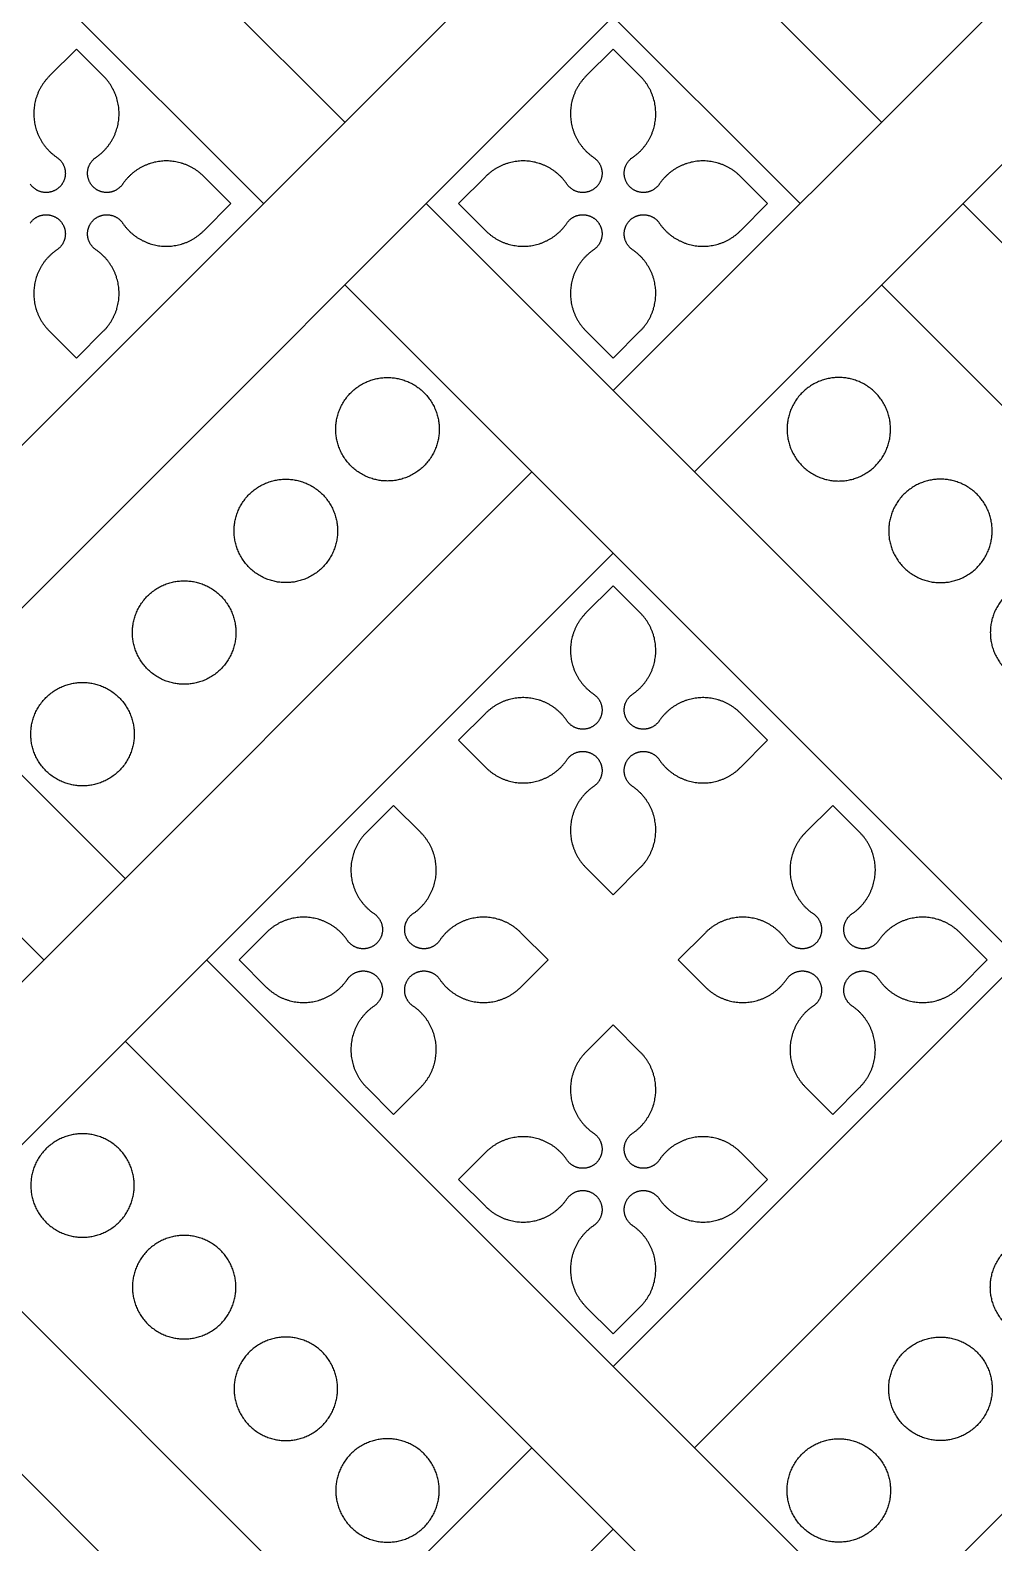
# Model space of a CAD drawing. Header units: millimetres. Extents: x -117 to 119, y -123 to 112.
# Drawn here: x -77.02 to -71.68, y 79.46 to 87.84 of the extents above; entities that cross this region are included whole.
import ezdxf

# ---------------------------------------------------------------- set-up
doc = ezdxf.new("R2010")
doc.units = ezdxf.units.MM
doc.header["$MEASUREMENT"] = 0
doc.layers.add('Layer 03', color=5, linetype='Continuous')

msp = doc.modelspace()

# ---------------------------------------------------------------- linework, layer by layer
at = {"layer": 'Layer 03'}
for p, q in [((-79.0127, 91.0687), (-75.2739, 87.3299)), ((-79.4632, 90.6183), (-75.7244, 86.8795)), ((-76.4902, 90.6183), (-72.7514, 86.8795)), ((-70.0486, 89.5822), (-73.7874, 85.8434)), ((-69.5981, 89.1318), (-73.337, 85.393)), ((-74.2379, 88.366), (-77.9767, 84.6272)), ((-73.7874, 87.9155), (-77.5262, 84.1767)), ((-76.7604, 87.7353), (-76.9109, 87.5849)), ((-76.61, 87.5849), (-76.7604, 87.7353)), ((-73.7874, 87.7353), (-73.9379, 87.5849)), ((-73.6369, 87.5849), (-73.7874, 87.7353)), ((-75.9046, 86.8795), (-76.0551, 87.03)), ((-74.4928, 87.03), (-74.6433, 86.8795)), ((-72.9315, 86.8795), (-73.082, 87.03)), ((-76.0551, 86.729), (-75.9046, 86.8795)), ((-74.8235, 86.8795), (-71.0847, 83.1407)), ((-74.6433, 86.8795), (-74.4928, 86.729)), ((-73.082, 86.729), (-72.9315, 86.8795)), ((-80.6794, 86.429), (-76.9406, 82.6902)), ((-75.2739, 86.429), (-71.5351, 82.6902)), ((-72.3009, 86.429), (-68.5621, 82.6902)), ((-76.9109, 86.1741), (-76.7604, 86.0236)), ((-76.7604, 86.0236), (-76.61, 86.1741)), ((-73.9379, 86.1741), (-73.7874, 86.0236)), ((-73.7874, 86.0236), (-73.6369, 86.1741)), ((-74.2379, 85.393), (-77.9767, 81.6541)), ((-73.7874, 84.9425), (-77.5262, 81.2037)), ((-73.7874, 84.7623), (-73.9379, 84.6118)), ((-73.6369, 84.6118), (-73.7874, 84.7623)), ((-70.0486, 84.1767), (-73.7874, 80.4379)), ((-74.4928, 84.0569), (-74.6433, 83.9064)), ((-72.9315, 83.9064), (-73.082, 84.0569)), ((-74.6433, 83.9064), (-74.4928, 83.756)), ((-73.082, 83.756), (-72.9315, 83.9064)), ((-69.5981, 83.7263), (-73.337, 79.9874)), ((-75.0037, 83.5461), (-75.1541, 83.3956)), ((-74.8532, 83.3956), (-75.0037, 83.5461)), ((-72.5712, 83.5461), (-72.7216, 83.3956)), ((-72.4207, 83.3956), (-72.5712, 83.5461)), ((-73.9379, 83.201), (-73.7874, 83.0506)), ((-73.7874, 83.0506), (-73.6369, 83.201)), ((-75.709, 82.8407), (-75.8595, 82.6902)), ((-74.1478, 82.6902), (-74.2983, 82.8407)), ((-73.2766, 82.8407), (-73.427, 82.6902)), ((-71.7153, 82.6902), (-71.8658, 82.8407)), ((-79.0127, 82.6902), (-75.2739, 78.9514)), ((-75.8595, 82.6902), (-75.709, 82.5397)), ((-74.2983, 82.5397), (-74.1478, 82.6902)), ((-73.427, 82.6902), (-73.2766, 82.5397)), ((-71.8658, 82.5397), (-71.7153, 82.6902)), ((-73.7874, 82.3298), (-73.9379, 82.1794)), ((-73.6369, 82.1794), (-73.7874, 82.3298)), ((-79.4632, 82.2397), (-75.7244, 78.5009)), ((-76.4902, 82.2397), (-72.7514, 78.5009)), ((-75.1541, 81.9848), (-75.0037, 81.8343)), ((-75.0037, 81.8343), (-74.8532, 81.9848)), ((-72.7216, 81.9848), (-72.5712, 81.8343)), ((-72.5712, 81.8343), (-72.4207, 81.9848)), ((-74.4928, 81.6244), (-74.6433, 81.474)), ((-72.9315, 81.474), (-73.082, 81.6244)), ((-74.6433, 81.474), (-74.4928, 81.3235)), ((-73.082, 81.3235), (-72.9315, 81.474)), ((-70.0486, 81.2037), (-73.7874, 77.4649)), ((-73.9379, 80.7686), (-73.7874, 80.6181)), ((-73.7874, 80.6181), (-73.6369, 80.7686)), ((-74.2379, 79.9874), (-77.9767, 76.2486)), ((-73.7874, 79.537), (-77.5262, 75.7982))]:
    msp.add_line(p, q, dxfattribs=at)
for points in [[(-76.0397, 91.0687), (-72.3009, 87.3299)], [(-80.229, 86.8795), (-76.4902, 83.1407)], [(-71.8504, 86.8795), (-68.1116, 83.1407)], [(-76.0397, 82.6902), (-72.3009, 78.9514)]]:
    msp.add_lwpolyline(points, dxfattribs=at)
for points, weights, knots in [([(-76.9109, 87.5849), (-77.0084, 87.4874), (-76.9955, 87.3501), (-76.9825, 87.2129), (-76.8685, 87.1354)], [1, 0.904863889332, 1, 0.904863889332, 1], [54.685112, 54.685112, 54.685112, 55.494117, 55.494117, 56.303123, 56.303123, 56.303123]), ([(-76.6524, 87.1354), (-76.5384, 87.2129), (-76.5254, 87.3501), (-76.5125, 87.4874), (-76.61, 87.5849)], [0.999999954636, 0.904863912014, 1, 0.904863889332, 1], [51.730874, 51.730874, 51.730874, 52.53988, 52.53988, 53.348885, 53.348885, 53.348885]), ([(-73.9379, 87.5849), (-74.0354, 87.4874), (-74.0224, 87.3501), (-74.0095, 87.2129), (-73.8955, 87.1354)], [1, 0.904863889332, 1, 0.904863889332, 1], [31.693684, 31.693684, 31.693684, 32.50269, 32.50269, 33.311695, 33.311695, 33.311695]), ([(-73.6793, 87.1354), (-73.5654, 87.2129), (-73.5524, 87.3501), (-73.5395, 87.4874), (-73.6369, 87.5849)], [1, 0.904863889332, 1, 0.904863889332, 1], [28.739447, 28.739447, 28.739447, 29.548452, 29.548452, 30.357457, 30.357457, 30.357457]), ([(-76.8685, 87.1354), (-76.8271, 87.1072), (-76.8224, 87.0574), (-76.8177, 87.0075), (-76.8531, 86.9721), (-76.8885, 86.9367), (-76.9383, 86.9414), (-76.9882, 86.9461), (-77.0163, 86.9875)], [1, 0.904841645654, 1, 0.904841645654, 1, 0.904841645654, 1, 0.904841645654, 1], [56.303123, 56.303123, 56.303123, 56.596985, 56.596985, 56.890846, 56.890846, 57.184708, 57.184708, 57.47857, 57.47857, 57.47857]), ([(-76.5045, 86.9875), (-76.5327, 86.9461), (-76.5826, 86.9414), (-76.6324, 86.9367), (-76.6678, 86.9721), (-76.7032, 87.0075), (-76.6985, 87.0574), (-76.6938, 87.1072), (-76.6524, 87.1354)], [1, 0.904841645653, 1, 0.904841645653, 1, 0.904841645653, 1, 0.904841668341, 0.999999954625], [50.555428, 50.555428, 50.555428, 50.849289, 50.849289, 51.143151, 51.143151, 51.437013, 51.437013, 51.730874, 51.730874, 51.730874]), ([(-76.0551, 87.03), (-76.1525, 87.1274), (-76.2898, 87.1145), (-76.427, 87.1015), (-76.5045, 86.9875)], [0.999999954631, 0.904854553452, 1, 0.904854530768, 1], [48.937255, 48.937255, 48.937255, 49.746341, 49.746341, 50.555428, 50.555428, 50.555428]), ([(-74.0433, 86.9875), (-74.1208, 87.1015), (-74.2581, 87.1145), (-74.3953, 87.1274), (-74.4928, 87.03)], [1, 0.904854530768, 1, 0.904854530768, 1], [34.487142, 34.487142, 34.487142, 35.296228, 35.296228, 36.105314, 36.105314, 36.105314]), ([(-73.8955, 87.1354), (-73.8541, 87.1072), (-73.8493, 87.0574), (-73.8446, 87.0075), (-73.88, 86.9721), (-73.9154, 86.9367), (-73.9653, 86.9414), (-74.0151, 86.9461), (-74.0433, 86.9875)], [1, 0.904841645653, 1, 0.904841645653, 1, 0.904841645653, 1, 0.904841645653, 1], [33.311695, 33.311695, 33.311695, 33.605557, 33.605557, 33.899418, 33.899418, 34.19328, 34.19328, 34.487142, 34.487142, 34.487142]), ([(-73.5315, 86.9875), (-73.5597, 86.9461), (-73.6095, 86.9414), (-73.6594, 86.9367), (-73.6948, 86.9721), (-73.7302, 87.0075), (-73.7255, 87.0574), (-73.7208, 87.1072), (-73.6793, 87.1354)], [1, 0.904841645653, 1, 0.904841645653, 1, 0.904841645653, 1, 0.904841645653, 1], [27.564, 27.564, 27.564, 27.857861, 27.857861, 28.151723, 28.151723, 28.445585, 28.445585, 28.739447, 28.739447, 28.739447]), ([(-73.082, 87.03), (-73.1795, 87.1274), (-73.3167, 87.1145), (-73.454, 87.1015), (-73.5315, 86.9875)], [1, 0.904854530768, 1, 0.904854530768, 1], [25.945827, 25.945827, 25.945827, 26.754913, 26.754913, 27.564, 27.564, 27.564]), ([(-77.0163, 86.7714), (-76.9882, 86.8128), (-76.9383, 86.8175), (-76.8885, 86.8222), (-76.8531, 86.7868), (-76.8177, 86.7514), (-76.8224, 86.7016), (-76.8271, 86.6517), (-76.8685, 86.6236)], [0.999999954625, 0.904841668341, 1, 0.904841645653, 1, 0.904841645653, 1, 0.904841645653, 1], [62.051142, 62.051142, 62.051142, 62.345003, 62.345003, 62.638865, 62.638865, 62.932727, 62.932727, 63.226588, 63.226588, 63.226588]), ([(-76.6524, 86.6236), (-76.6938, 86.6517), (-76.6985, 86.7016), (-76.7032, 86.7514), (-76.6678, 86.7868), (-76.6324, 86.8222), (-76.5826, 86.8175), (-76.5327, 86.8128), (-76.5045, 86.7714)], [1, 0.904841645653, 1, 0.904841645653, 1, 0.904841645653, 1, 0.904841645653, 1], [44.807409, 44.807409, 44.807409, 45.101271, 45.101271, 45.395132, 45.395132, 45.688994, 45.688994, 45.982856, 45.982856, 45.982856]), ([(-74.0433, 86.7714), (-74.0151, 86.8128), (-73.9653, 86.8175), (-73.9154, 86.8222), (-73.88, 86.7868), (-73.8446, 86.7514), (-73.8493, 86.7016), (-73.8541, 86.6517), (-73.8955, 86.6236)], [1, 0.904841645654, 1, 0.904841645654, 1, 0.904841645654, 1, 0.904841645654, 1], [39.059714, 39.059714, 39.059714, 39.353575, 39.353575, 39.647437, 39.647437, 39.941299, 39.941299, 40.235161, 40.235161, 40.235161]), ([(-73.6793, 86.6236), (-73.7208, 86.6517), (-73.7255, 86.7016), (-73.7302, 86.7514), (-73.6948, 86.7868), (-73.6594, 86.8222), (-73.6095, 86.8175), (-73.5597, 86.8128), (-73.5315, 86.7714)], [1, 0.904841645653, 1, 0.904841645653, 1, 0.904841645653, 1, 0.904841645653, 1], [21.815981, 21.815981, 21.815981, 22.109843, 22.109843, 22.403704, 22.403704, 22.697566, 22.697566, 22.991428, 22.991428, 22.991428]), ([(-76.5045, 86.7714), (-76.427, 86.6574), (-76.2898, 86.6445), (-76.1525, 86.6315), (-76.0551, 86.729)], [1, 0.904854530768, 1, 0.904854530768, 1], [45.982856, 45.982856, 45.982856, 46.791942, 46.791942, 47.601028, 47.601028, 47.601028]), ([(-74.4928, 86.729), (-74.3953, 86.6315), (-74.2581, 86.6445), (-74.1208, 86.6574), (-74.0433, 86.7714)], [1, 0.904854530768, 1, 0.904854530768, 1], [37.441541, 37.441541, 37.441541, 38.250627, 38.250627, 39.059714, 39.059714, 39.059714]), ([(-73.5315, 86.7714), (-73.454, 86.6574), (-73.3167, 86.6445), (-73.1795, 86.6315), (-73.082, 86.729)], [1, 0.904854530768, 1, 0.904854530768, 1], [22.991428, 22.991428, 22.991428, 23.800514, 23.800514, 24.6096, 24.6096, 24.6096]), ([(-76.8685, 86.6236), (-76.9825, 86.546), (-76.9955, 86.4088), (-77.0084, 86.2716), (-76.9109, 86.1741)], [1, 0.904863889332, 1, 0.904863889332, 1], [40.235161, 40.235161, 40.235161, 41.044166, 41.044166, 41.853171, 41.853171, 41.853171]), ([(-76.61, 86.1741), (-76.5125, 86.2716), (-76.5254, 86.4088), (-76.5384, 86.546), (-76.6524, 86.6236)], [1, 0.904863889332, 1, 0.904863889332, 1], [43.189398, 43.189398, 43.189398, 43.998403, 43.998403, 44.807409, 44.807409, 44.807409]), ([(-73.8955, 86.6236), (-74.0095, 86.546), (-74.0224, 86.4088), (-74.0354, 86.2716), (-73.9379, 86.1741)], [1, 0.904863889332, 1, 0.904863889332, 1], [40.235161, 40.235161, 40.235161, 41.044166, 41.044166, 41.853171, 41.853171, 41.853171]), ([(-73.6369, 86.1741), (-73.5395, 86.2716), (-73.5524, 86.4088), (-73.5654, 86.546), (-73.6793, 86.6236)], [1, 0.904863889332, 1, 0.904863889332, 1], [20.19797, 20.19797, 20.19797, 21.006976, 21.006976, 21.815981, 21.815981, 21.815981]), ([(-74.7508, 85.6294), (-74.7508, 85.9161), (-75.0374, 85.9161), (-75.3241, 85.9161), (-75.3241, 85.6294), (-75.3241, 85.3428), (-75.0374, 85.3428), (-74.7508, 85.3428), (-74.7508, 85.6294)], [1, 0.707106781187, 1, 0.707106781187, 1, 0.707106781187, 1, 0.707106781187, 1], [0, 0, 0, 1.413717, 1.413717, 2.827433, 2.827433, 4.24115, 4.24115, 5.654867, 5.654867, 5.654867]), ([(-72.8241, 85.6294), (-72.8241, 85.9161), (-72.5374, 85.9161), (-72.2507, 85.9161), (-72.2507, 85.6294), (-72.2507, 85.3428), (-72.5374, 85.3428), (-72.8241, 85.3428), (-72.8241, 85.6294)], [1, 0.707106781187, 1, 0.707106781187, 1, 0.707106781187, 1, 0.707106781187, 1], [0, 0, 0, 1.413717, 1.413717, 2.827433, 2.827433, 4.24115, 4.24115, 5.654867, 5.654867, 5.654867]), ([(-75.3138, 85.0664), (-75.3138, 85.353), (-75.6005, 85.353), (-75.8872, 85.353), (-75.8872, 85.0664), (-75.8872, 84.7797), (-75.6005, 84.7797), (-75.3138, 84.7797), (-75.3138, 85.0664)], [1, 0.707106781187, 1, 0.707106781187, 1, 0.707106781187, 1, 0.707106781187, 1], [0, 0, 0, 1.413717, 1.413717, 2.827433, 2.827433, 4.24115, 4.24115, 5.654867, 5.654867, 5.654867]), ([(-72.261, 85.0664), (-72.261, 85.353), (-71.9743, 85.353), (-71.6876, 85.353), (-71.6876, 85.0664), (-71.6876, 84.7797), (-71.9743, 84.7797), (-72.261, 84.7797), (-72.261, 85.0664)], [1, 0.707106781187, 1, 0.707106781187, 1, 0.707106781187, 1, 0.707106781187, 1], [0, 0, 0, 1.413717, 1.413717, 2.827433, 2.827433, 4.24115, 4.24115, 5.654867, 5.654867, 5.654867]), ([(-75.8769, 84.5033), (-75.8769, 84.79), (-76.1636, 84.79), (-76.4503, 84.79), (-76.4503, 84.5033), (-76.4503, 84.2166), (-76.1636, 84.2166), (-75.8769, 84.2166), (-75.8769, 84.5033)], [1, 0.707106781187, 1, 0.707106781187, 1, 0.707106781187, 1, 0.707106781187, 1], [0, 0, 0, 1.413717, 1.413717, 2.827433, 2.827433, 4.24115, 4.24115, 5.654867, 5.654867, 5.654867]), ([(-71.6979, 84.5033), (-71.6979, 84.79), (-71.4112, 84.79), (-71.1246, 84.79), (-71.1246, 84.5033), (-71.1246, 84.2166), (-71.4112, 84.2166), (-71.6979, 84.2166), (-71.6979, 84.5033)], [1, 0.707106781187, 1, 0.707106781187, 1, 0.707106781187, 1, 0.707106781187, 1], [0, 0, 0, 1.413717, 1.413717, 2.827433, 2.827433, 4.24115, 4.24115, 5.654867, 5.654867, 5.654867]), ([(-73.9379, 84.6118), (-74.0354, 84.5144), (-74.0224, 84.3771), (-74.0095, 84.2399), (-73.8955, 84.1624)], [1, 0.904863889332, 1, 0.904863912014, 0.999999954636], [54.685112, 54.685112, 54.685112, 55.494117, 55.494117, 56.303123, 56.303123, 56.303123]), ([(-73.6793, 84.1624), (-73.5654, 84.2399), (-73.5524, 84.3771), (-73.5395, 84.5144), (-73.6369, 84.6118)], [0.999999954636, 0.904863912014, 1, 0.904863889332, 1], [51.730874, 51.730874, 51.730874, 52.53988, 52.53988, 53.348885, 53.348885, 53.348885]), ([(-76.44, 83.9402), (-76.44, 84.2269), (-76.7267, 84.2269), (-77.0133, 84.2269), (-77.0133, 83.9402), (-77.0133, 83.6536), (-76.7267, 83.6536), (-76.44, 83.6536), (-76.44, 83.9402)], [1, 0.707106781187, 1, 0.707106781187, 1, 0.707106781187, 1, 0.707106781187, 1], [0, 0, 0, 1.413717, 1.413717, 2.827433, 2.827433, 4.24115, 4.24115, 5.654867, 5.654867, 5.654867]), ([(-74.0433, 84.0145), (-74.1208, 84.1285), (-74.2581, 84.1414), (-74.3953, 84.1544), (-74.4928, 84.0569)], [1, 0.904854530768, 1, 0.904854530768, 1], [57.47857, 57.47857, 57.47857, 58.287656, 58.287656, 59.096742, 59.096742, 59.096742]), ([(-73.8955, 84.1624), (-73.8541, 84.1342), (-73.8493, 84.0844), (-73.8446, 84.0345), (-73.88, 83.9991), (-73.9154, 83.9637), (-73.9653, 83.9684), (-74.0151, 83.9731), (-74.0433, 84.0145)], [0.999999954625, 0.904841668341, 1, 0.904841645654, 1, 0.904841645654, 1, 0.904841645654, 1], [56.303123, 56.303123, 56.303123, 56.596984, 56.596984, 56.890846, 56.890846, 57.184708, 57.184708, 57.47857, 57.47857, 57.47857]), ([(-73.5315, 84.0145), (-73.5597, 83.9731), (-73.6095, 83.9684), (-73.6594, 83.9637), (-73.6948, 83.9991), (-73.7302, 84.0345), (-73.7255, 84.0844), (-73.7208, 84.1342), (-73.6793, 84.1624)], [0.999999954625, 0.904841668341, 1, 0.904841645653, 1, 0.904841645653, 1, 0.904841668341, 0.999999954625], [50.555428, 50.555428, 50.555428, 50.849289, 50.849289, 51.143151, 51.143151, 51.437013, 51.437013, 51.730874, 51.730874, 51.730874]), ([(-73.082, 84.0569), (-73.1795, 84.1544), (-73.3167, 84.1414), (-73.454, 84.1285), (-73.5315, 84.0145)], [1, 0.904854530768, 1, 0.904854553452, 0.999999954631], [48.937255, 48.937255, 48.937255, 49.746341, 49.746341, 50.555428, 50.555428, 50.555428]), ([(-74.4928, 83.756), (-74.3953, 83.6585), (-74.2581, 83.6714), (-74.1208, 83.6844), (-74.0433, 83.7984)], [1, 0.904854530768, 1, 0.904854530768, 1], [60.432969, 60.432969, 60.432969, 61.242055, 61.242055, 62.051142, 62.051142, 62.051142]), ([(-74.0433, 83.7984), (-74.0151, 83.8398), (-73.9653, 83.8445), (-73.9154, 83.8492), (-73.88, 83.8138), (-73.8446, 83.7784), (-73.8493, 83.7285), (-73.8541, 83.6787), (-73.8955, 83.6505)], [1, 0.904841645653, 1, 0.904841645653, 1, 0.904841645653, 1, 0.904841668341, 0.999999954625], [62.051142, 62.051142, 62.051142, 62.345003, 62.345003, 62.638865, 62.638865, 62.932727, 62.932727, 63.226588, 63.226588, 63.226588]), ([(-73.6793, 83.6505), (-73.7208, 83.6787), (-73.7255, 83.7285), (-73.7302, 83.7784), (-73.6948, 83.8138), (-73.6594, 83.8492), (-73.6095, 83.8445), (-73.5597, 83.8398), (-73.5315, 83.7984)], [0.999999954625, 0.904841668341, 1, 0.904841645653, 1, 0.904841645653, 1, 0.904841645653, 1], [44.807409, 44.807409, 44.807409, 45.101271, 45.101271, 45.395132, 45.395132, 45.688994, 45.688994, 45.982856, 45.982856, 45.982856]), ([(-73.5315, 83.7984), (-73.454, 83.6844), (-73.3167, 83.6714), (-73.1795, 83.6585), (-73.082, 83.756)], [1, 0.904854530768, 1, 0.904854553452, 0.999999954631], [45.982856, 45.982856, 45.982856, 46.791942, 46.791942, 47.601028, 47.601028, 47.601028]), ([(-73.8955, 83.6505), (-74.0095, 83.573), (-74.0224, 83.4358), (-74.0354, 83.2985), (-73.9379, 83.201)], [0.999999954636, 0.904863912014, 1, 0.904863889332, 1], [40.235161, 40.235161, 40.235161, 41.044166, 41.044166, 41.853171, 41.853171, 41.853171]), ([(-73.6369, 83.201), (-73.5395, 83.2985), (-73.5524, 83.4358), (-73.5654, 83.573), (-73.6793, 83.6505)], [1, 0.904863889332, 1, 0.904863912014, 0.999999954636], [43.189398, 43.189398, 43.189398, 43.998404, 43.998404, 44.807409, 44.807409, 44.807409]), ([(-75.1541, 83.3956), (-75.2516, 83.2981), (-75.2387, 83.1609), (-75.2257, 83.0236), (-75.1117, 82.9461)], [1, 0.904863889332, 1, 0.904863912014, 0.999999954636], [54.685112, 54.685112, 54.685112, 55.494117, 55.494117, 56.303123, 56.303123, 56.303123]), ([(-74.8956, 82.9461), (-74.7816, 83.0236), (-74.7686, 83.1609), (-74.7557, 83.2981), (-74.8532, 83.3956)], [1, 0.904863889332, 1, 0.904863912014, 0.999999954636], [51.730874, 51.730874, 51.730874, 52.53988, 52.53988, 53.348885, 53.348885, 53.348885]), ([(-72.7216, 83.3956), (-72.8191, 83.2981), (-72.8062, 83.1609), (-72.7932, 83.0236), (-72.6792, 82.9461)], [1, 0.904863889332, 1, 0.904863889332, 1], [54.685112, 54.685112, 54.685112, 55.494117, 55.494117, 56.303123, 56.303123, 56.303123]), ([(-72.4631, 82.9461), (-72.3491, 83.0236), (-72.3362, 83.1609), (-72.3232, 83.2981), (-72.4207, 83.3956)], [0.999999954636, 0.904863912014, 1, 0.904863889332, 1], [51.730874, 51.730874, 51.730874, 52.53988, 52.53988, 53.348885, 53.348885, 53.348885]), ([(-75.2595, 82.7982), (-75.3371, 82.9122), (-75.4743, 82.9252), (-75.6116, 82.9382), (-75.709, 82.8407)], [1, 0.904854530768, 1, 0.904854553452, 0.999999954631], [57.47857, 57.47857, 57.47857, 58.287656, 58.287656, 59.096742, 59.096742, 59.096742]), ([(-75.1117, 82.9461), (-75.0703, 82.918), (-75.0656, 82.8681), (-75.0609, 82.8183), (-75.0963, 82.7828), (-75.1317, 82.7474), (-75.1815, 82.7521), (-75.2314, 82.7568), (-75.2595, 82.7982)], [0.999999954625, 0.904841668341, 1, 0.904841645654, 1, 0.904841645654, 1, 0.904841645654, 1], [56.303123, 56.303123, 56.303123, 56.596984, 56.596984, 56.890846, 56.890846, 57.184708, 57.184708, 57.47857, 57.47857, 57.47857]), ([(-74.7478, 82.7982), (-74.7759, 82.7568), (-74.8258, 82.7521), (-74.8756, 82.7474), (-74.911, 82.7828), (-74.9464, 82.8183), (-74.9417, 82.8681), (-74.937, 82.918), (-74.8956, 82.9461)], [0.999999954625, 0.904841668341, 1, 0.904841645653, 1, 0.904841645653, 1, 0.904841645653, 1], [50.555428, 50.555428, 50.555428, 50.849289, 50.849289, 51.143151, 51.143151, 51.437013, 51.437013, 51.730874, 51.730874, 51.730874]), ([(-74.2983, 82.8407), (-74.3957, 82.9382), (-74.533, 82.9252), (-74.6702, 82.9122), (-74.7478, 82.7982)], [1, 0.904854530768, 1, 0.904854553452, 0.999999954631], [48.937255, 48.937255, 48.937255, 49.746341, 49.746341, 50.555428, 50.555428, 50.555428]), ([(-72.8271, 82.7982), (-72.9046, 82.9122), (-73.0418, 82.9252), (-73.1791, 82.9382), (-73.2766, 82.8407)], [1, 0.904854530768, 1, 0.904854553452, 0.999999954631], [57.47857, 57.47857, 57.47857, 58.287656, 58.287656, 59.096742, 59.096742, 59.096742]), ([(-72.6792, 82.9461), (-72.6378, 82.918), (-72.6331, 82.8681), (-72.6284, 82.8183), (-72.6638, 82.7828), (-72.6992, 82.7474), (-72.7491, 82.7521), (-72.7989, 82.7568), (-72.8271, 82.7982)], [1, 0.904841645654, 1, 0.904841645654, 1, 0.904841645654, 1, 0.904841645654, 1], [56.303123, 56.303123, 56.303123, 56.596985, 56.596985, 56.890846, 56.890846, 57.184708, 57.184708, 57.47857, 57.47857, 57.47857]), ([(-72.3153, 82.7982), (-72.3434, 82.7568), (-72.3933, 82.7521), (-72.4431, 82.7474), (-72.4785, 82.7828), (-72.5139, 82.8183), (-72.5092, 82.8681), (-72.5045, 82.918), (-72.4631, 82.9461)], [1, 0.904841645653, 1, 0.904841645653, 1, 0.904841645653, 1, 0.904841668341, 0.999999954625], [50.555428, 50.555428, 50.555428, 50.849289, 50.849289, 51.143151, 51.143151, 51.437013, 51.437013, 51.730874, 51.730874, 51.730874]), ([(-71.8658, 82.8407), (-71.9633, 82.9382), (-72.1005, 82.9252), (-72.2378, 82.9122), (-72.3153, 82.7982)], [0.999999954631, 0.904854553452, 1, 0.904854530768, 1], [48.937255, 48.937255, 48.937255, 49.746341, 49.746341, 50.555428, 50.555428, 50.555428]), ([(-75.2595, 82.5822), (-75.2314, 82.6236), (-75.1815, 82.6283), (-75.1317, 82.633), (-75.0963, 82.5976), (-75.0609, 82.5621), (-75.0656, 82.5123), (-75.0703, 82.4624), (-75.1117, 82.4343)], [1, 0.904841645654, 1, 0.904841645654, 1, 0.904841645654, 1, 0.904841645654, 1], [62.051142, 62.051142, 62.051142, 62.345003, 62.345003, 62.638865, 62.638865, 62.932727, 62.932727, 63.226588, 63.226588, 63.226588]), ([(-74.8956, 82.4343), (-74.937, 82.4624), (-74.9417, 82.5123), (-74.9464, 82.5621), (-74.911, 82.5976), (-74.8756, 82.633), (-74.8258, 82.6283), (-74.7759, 82.6236), (-74.7478, 82.5822)], [1, 0.904841645653, 1, 0.904841645653, 1, 0.904841645653, 1, 0.904841645653, 1], [44.807409, 44.807409, 44.807409, 45.101271, 45.101271, 45.395132, 45.395132, 45.688994, 45.688994, 45.982856, 45.982856, 45.982856]), ([(-72.8271, 82.5822), (-72.7989, 82.6236), (-72.7491, 82.6283), (-72.6992, 82.633), (-72.6638, 82.5976), (-72.6284, 82.5621), (-72.6331, 82.5123), (-72.6378, 82.4624), (-72.6792, 82.4343)], [0.999999954625, 0.904841668341, 1, 0.904841645653, 1, 0.904841645653, 1, 0.904841645653, 1], [62.051142, 62.051142, 62.051142, 62.345003, 62.345003, 62.638865, 62.638865, 62.932727, 62.932727, 63.226588, 63.226588, 63.226588]), ([(-72.4631, 82.4343), (-72.5045, 82.4624), (-72.5092, 82.5123), (-72.5139, 82.5621), (-72.4785, 82.5976), (-72.4431, 82.633), (-72.3933, 82.6283), (-72.3434, 82.6236), (-72.3153, 82.5822)], [1, 0.904841645653, 1, 0.904841645653, 1, 0.904841645653, 1, 0.904841645653, 1], [44.807409, 44.807409, 44.807409, 45.101271, 45.101271, 45.395132, 45.395132, 45.688994, 45.688994, 45.982856, 45.982856, 45.982856]), ([(-75.709, 82.5397), (-75.6116, 82.4422), (-75.4743, 82.4552), (-75.3371, 82.4682), (-75.2595, 82.5822)], [1, 0.904854530768, 1, 0.904854530768, 1], [60.432969, 60.432969, 60.432969, 61.242055, 61.242055, 62.051142, 62.051142, 62.051142]), ([(-74.7478, 82.5822), (-74.6702, 82.4682), (-74.533, 82.4552), (-74.3957, 82.4422), (-74.2983, 82.5397)], [1, 0.904854530768, 1, 0.904854530768, 1], [45.982856, 45.982856, 45.982856, 46.791942, 46.791942, 47.601028, 47.601028, 47.601028]), ([(-73.2766, 82.5397), (-73.1791, 82.4422), (-73.0418, 82.4552), (-72.9046, 82.4682), (-72.8271, 82.5822)], [1, 0.904854530768, 1, 0.904854553452, 0.999999954631], [60.432969, 60.432969, 60.432969, 61.242055, 61.242055, 62.051142, 62.051142, 62.051142]), ([(-72.3153, 82.5822), (-72.2378, 82.4682), (-72.1005, 82.4552), (-71.9633, 82.4422), (-71.8658, 82.5397)], [1, 0.904854530768, 1, 0.904854530768, 1], [45.982856, 45.982856, 45.982856, 46.791942, 46.791942, 47.601028, 47.601028, 47.601028]), ([(-75.1117, 82.4343), (-75.2257, 82.3568), (-75.2387, 82.2195), (-75.2516, 82.0823), (-75.1541, 81.9848)], [1, 0.904863889332, 1, 0.904863912014, 0.999999954636], [40.235161, 40.235161, 40.235161, 41.044166, 41.044166, 41.853171, 41.853171, 41.853171]), ([(-74.8532, 81.9848), (-74.7557, 82.0823), (-74.7686, 82.2195), (-74.7816, 82.3568), (-74.8956, 82.4343)], [1, 0.904863889332, 1, 0.904863912014, 0.999999954636], [43.189398, 43.189398, 43.189398, 43.998404, 43.998404, 44.807409, 44.807409, 44.807409]), ([(-72.6792, 82.4343), (-72.7932, 82.3568), (-72.8062, 82.2195), (-72.8191, 82.0823), (-72.7216, 81.9848)], [1, 0.904863889332, 1, 0.904863889332, 1], [40.235161, 40.235161, 40.235161, 41.044166, 41.044166, 41.853171, 41.853171, 41.853171]), ([(-72.4207, 81.9848), (-72.3232, 82.0823), (-72.3362, 82.2195), (-72.3491, 82.3568), (-72.4631, 82.4343)], [1, 0.904863889332, 1, 0.904863889332, 1], [43.189398, 43.189398, 43.189398, 43.998403, 43.998403, 44.807409, 44.807409, 44.807409]), ([(-73.9379, 82.1794), (-74.0354, 82.0819), (-74.0224, 81.9446), (-74.0095, 81.8074), (-73.8955, 81.7299)], [1, 0.904863889332, 1, 0.904863912014, 0.999999954636], [54.685112, 54.685112, 54.685112, 55.494117, 55.494117, 56.303123, 56.303123, 56.303123]), ([(-73.6793, 81.7299), (-73.5654, 81.8074), (-73.5524, 81.9446), (-73.5395, 82.0819), (-73.6369, 82.1794)], [0.999999954636, 0.904863912014, 1, 0.904863912014, 0.999999954636], [51.730874, 51.730874, 51.730874, 52.53988, 52.53988, 53.348885, 53.348885, 53.348885]), ([(-77.0133, 81.4402), (-77.0133, 81.7268), (-76.7267, 81.7268), (-76.44, 81.7268), (-76.44, 81.4402), (-76.44, 81.1535), (-76.7267, 81.1535), (-77.0133, 81.1535), (-77.0133, 81.4402)], [1, 0.707106781187, 1, 0.707106781187, 1, 0.707106781187, 1, 0.707106781187, 1], [0, 0, 0, 1.413717, 1.413717, 2.827433, 2.827433, 4.24115, 4.24115, 5.654867, 5.654867, 5.654867]), ([(-74.0433, 81.582), (-74.1208, 81.696), (-74.2581, 81.709), (-74.3953, 81.7219), (-74.4928, 81.6244)], [1, 0.904854530767, 1, 0.904854553452, 0.999999954631], [57.47857, 57.47857, 57.47857, 58.287656, 58.287656, 59.096742, 59.096742, 59.096742]), ([(-73.8955, 81.7299), (-73.8541, 81.7017), (-73.8493, 81.6519), (-73.8446, 81.602), (-73.88, 81.5666), (-73.9154, 81.5312), (-73.9653, 81.5359), (-74.0151, 81.5406), (-74.0433, 81.582)], [0.999999954625, 0.904841668341, 1, 0.904841645653, 1, 0.904841645653, 1, 0.904841645653, 1], [56.303123, 56.303123, 56.303123, 56.596984, 56.596984, 56.890846, 56.890846, 57.184708, 57.184708, 57.47857, 57.47857, 57.47857]), ([(-73.5315, 81.582), (-73.5597, 81.5406), (-73.6095, 81.5359), (-73.6594, 81.5312), (-73.6948, 81.5666), (-73.7302, 81.602), (-73.7255, 81.6519), (-73.7208, 81.7017), (-73.6793, 81.7299)], [0.999999954625, 0.904841668341, 1, 0.904841645653, 1, 0.904841645653, 1, 0.904841668341, 0.999999954625], [50.555428, 50.555428, 50.555428, 50.849289, 50.849289, 51.143151, 51.143151, 51.437013, 51.437013, 51.730874, 51.730874, 51.730874]), ([(-73.082, 81.6244), (-73.1795, 81.7219), (-73.3167, 81.709), (-73.454, 81.696), (-73.5315, 81.582)], [1, 0.904854530768, 1, 0.904854553452, 0.999999954631], [48.937255, 48.937255, 48.937255, 49.746341, 49.746341, 50.555428, 50.555428, 50.555428]), ([(-74.4928, 81.3235), (-74.3953, 81.226), (-74.2581, 81.239), (-74.1208, 81.2519), (-74.0433, 81.3659)], [1, 0.904854530768, 1, 0.904854530768, 1], [60.432969, 60.432969, 60.432969, 61.242055, 61.242055, 62.051142, 62.051142, 62.051142]), ([(-74.0433, 81.3659), (-74.0151, 81.4073), (-73.9653, 81.412), (-73.9154, 81.4167), (-73.88, 81.3813), (-73.8446, 81.3459), (-73.8493, 81.296), (-73.8541, 81.2462), (-73.8955, 81.218)], [1, 0.904841645653, 1, 0.904841645653, 1, 0.904841645653, 1, 0.904841645653, 1], [62.051142, 62.051142, 62.051142, 62.345003, 62.345003, 62.638865, 62.638865, 62.932727, 62.932727, 63.226588, 63.226588, 63.226588]), ([(-73.6793, 81.218), (-73.7208, 81.2462), (-73.7255, 81.296), (-73.7302, 81.3459), (-73.6948, 81.3813), (-73.6594, 81.4167), (-73.6095, 81.412), (-73.5597, 81.4073), (-73.5315, 81.3659)], [1, 0.904841645653, 1, 0.904841645653, 1, 0.904841645653, 1, 0.904841645653, 1], [44.807409, 44.807409, 44.807409, 45.101271, 45.101271, 45.395132, 45.395132, 45.688994, 45.688994, 45.982856, 45.982856, 45.982856]), ([(-73.5315, 81.3659), (-73.454, 81.2519), (-73.3167, 81.239), (-73.1795, 81.226), (-73.082, 81.3235)], [1, 0.904854530768, 1, 0.904854530768, 1], [45.982856, 45.982856, 45.982856, 46.791942, 46.791942, 47.601028, 47.601028, 47.601028]), ([(-73.8955, 81.218), (-74.0095, 81.1405), (-74.0224, 81.0033), (-74.0354, 80.866), (-73.9379, 80.7686)], [1, 0.904863889332, 1, 0.904863889332, 1], [40.235161, 40.235161, 40.235161, 41.044166, 41.044166, 41.853171, 41.853171, 41.853171]), ([(-73.6369, 80.7686), (-73.5395, 80.866), (-73.5524, 81.0033), (-73.5654, 81.1405), (-73.6793, 81.218)], [0.999999954636, 0.904863912014, 1, 0.904863889332, 1], [43.189398, 43.189398, 43.189398, 43.998403, 43.998403, 44.807409, 44.807409, 44.807409]), ([(-76.4503, 80.8771), (-76.4503, 81.1638), (-76.1636, 81.1638), (-75.8769, 81.1638), (-75.8769, 80.8771), (-75.8769, 80.5904), (-76.1636, 80.5904), (-76.4503, 80.5904), (-76.4503, 80.8771)], [1, 0.707106781187, 1, 0.707106781187, 1, 0.707106781187, 1, 0.707106781187, 1], [0, 0, 0, 1.413717, 1.413717, 2.827433, 2.827433, 4.24115, 4.24115, 5.654867, 5.654867, 5.654867]), ([(-71.1246, 80.8771), (-71.1246, 81.1638), (-71.4112, 81.1638), (-71.6979, 81.1638), (-71.6979, 80.8771), (-71.6979, 80.5904), (-71.4112, 80.5904), (-71.1246, 80.5904), (-71.1246, 80.8771)], [1, 0.707106781187, 1, 0.707106781187, 1, 0.707106781187, 1, 0.707106781187, 1], [0, 0, 0, 1.413717, 1.413717, 2.827433, 2.827433, 4.24115, 4.24115, 5.654867, 5.654867, 5.654867]), ([(-75.8872, 80.314), (-75.8872, 80.6007), (-75.6005, 80.6007), (-75.3138, 80.6007), (-75.3138, 80.314), (-75.3138, 80.0274), (-75.6005, 80.0274), (-75.8872, 80.0274), (-75.8872, 80.314)], [1, 0.707106781187, 1, 0.707106781187, 1, 0.707106781187, 1, 0.707106781187, 1], [0, 0, 0, 1.413717, 1.413717, 2.827433, 2.827433, 4.24115, 4.24115, 5.654867, 5.654867, 5.654867]), ([(-71.6876, 80.314), (-71.6876, 80.6007), (-71.9743, 80.6007), (-72.261, 80.6007), (-72.261, 80.314), (-72.261, 80.0274), (-71.9743, 80.0274), (-71.6876, 80.0274), (-71.6876, 80.314)], [1, 0.707106781187, 1, 0.707106781187, 1, 0.707106781187, 1, 0.707106781187, 1], [0, 0, 0, 1.413717, 1.413717, 2.827433, 2.827433, 4.24115, 4.24115, 5.654867, 5.654867, 5.654867]), ([(-75.3241, 79.751), (-75.3241, 80.0376), (-75.0374, 80.0376), (-74.7508, 80.0376), (-74.7508, 79.751), (-74.7508, 79.4643), (-75.0374, 79.4643), (-75.3241, 79.4643), (-75.3241, 79.751)], [1, 0.707106781187, 1, 0.707106781187, 1, 0.707106781187, 1, 0.707106781187, 1], [0, 0, 0, 1.413717, 1.413717, 2.827433, 2.827433, 4.24115, 4.24115, 5.654867, 5.654867, 5.654867]), ([(-72.2507, 79.751), (-72.2507, 80.0376), (-72.5374, 80.0376), (-72.8241, 80.0376), (-72.8241, 79.751), (-72.8241, 79.4643), (-72.5374, 79.4643), (-72.2507, 79.4643), (-72.2507, 79.751)], [1, 0.707106781187, 1, 0.707106781187, 1, 0.707106781187, 1, 0.707106781187, 1], [0, 0, 0, 1.413717, 1.413717, 2.827433, 2.827433, 4.24115, 4.24115, 5.654867, 5.654867, 5.654867])]:
    msp.add_rational_spline(points, weights, degree=2, knots=knots, dxfattribs=at)

doc.saveas('drawing.dxf')
